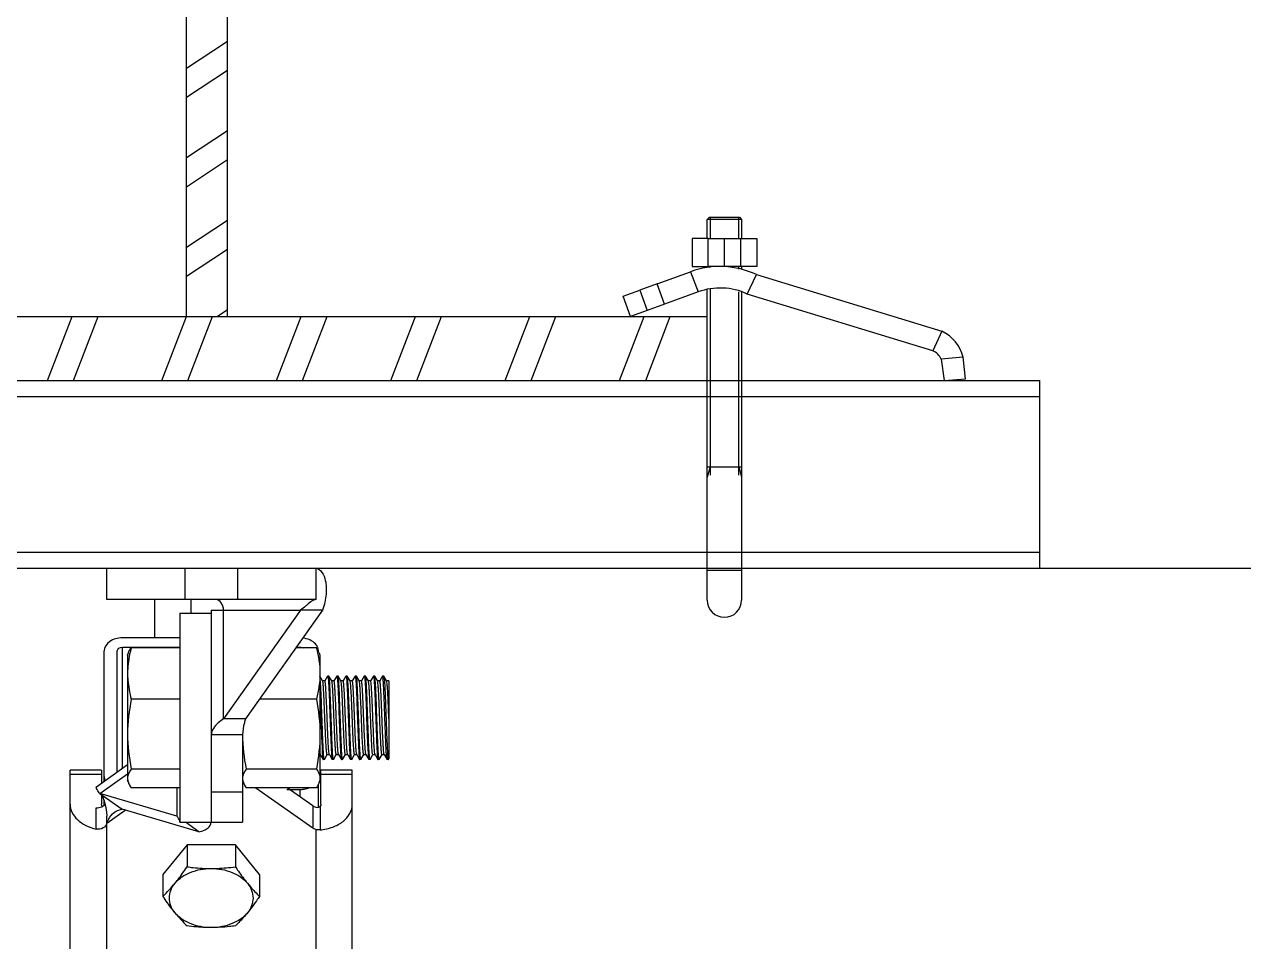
# Model space of a CAD drawing. Extents: x 1031190 to 1725648, y 733081 to 1571294.
# Drawn here: x 1158552 to 1161261, y 1215430 to 1217469 of the extents above; entities that cross this region are included whole.
import ezdxf

# ---------------------------------------------------------------- set-up
doc = ezdxf.new("R2010")
doc.units = 0
doc.header["$LTSCALE"] = 1000
doc.header["$MEASUREMENT"] = 0
doc.layers.add('bz', color=2, linetype='Continuous')
doc.layers.add('walraven', color=7, linetype='Continuous')

msp = doc.modelspace()

# ---------------------------------------------------------------- linework, layer by layer
for p, q in [((1158912, 1216819.7), (1158912, 1219275.6)), ((1159003.2, 1216819.7), (1159003.2, 1219275.6)), ((1158912, 1217371.7), (1159003.2, 1217431.9)), ((1158912, 1217307.1), (1159003.2, 1217367.3)), ((1158912, 1217172.7), (1159003.2, 1217232.9)), ((1158912, 1217108.1), (1159003.2, 1217168.3)), ((1158912, 1216973.7), (1159003.2, 1217033.8)), ((1158912, 1216909.1), (1159003.2, 1216969.2)), ((1157846.1, 1216819.7), (1160069.2, 1216819.7)), ((1158602.9, 1216677.1), (1158657.7, 1216819.7)), ((1158660.8, 1216677.1), (1158715.6, 1216819.7)), ((1158857.2, 1216677.1), (1158912, 1216819.7)), ((1158915.1, 1216677.1), (1158969.9, 1216819.7)), ((1158980.3, 1216819.7), (1159003.2, 1216834.8)), ((1159111.5, 1216677.1), (1159166.4, 1216819.7)), ((1159169.4, 1216677.1), (1159224.3, 1216819.7)), ((1159365.9, 1216677.1), (1159420.7, 1216819.7)), ((1159423.8, 1216677.1), (1159478.6, 1216819.7)), ((1159620.2, 1216677.1), (1159675, 1216819.7)), ((1159678.1, 1216677.1), (1159732.9, 1216819.7)), ((1159874.5, 1216677.1), (1159929.3, 1216819.7)), ((1159932.4, 1216677.1), (1159987.2, 1216819.7))]:
    msp.add_line(p, q)
at = {"linetype": 'Continuous'}
for p, q in [((1157125.9, 1216677.1), (1160807.8, 1216677.1)), ((1157125.9, 1216641.5), (1160807.8, 1216641.5)), ((1157125.9, 1216295.4), (1160807.8, 1216295.4)), ((1157125.9, 1216259.7), (1160807.8, 1216259.7)), ((1158734.5, 1216190), (1158734.5, 1216259.7)), ((1158734.5, 1216259.7), (1159199.1, 1216259.7)), ((1158908.7, 1216190), (1158908.7, 1216259.7)), ((1159024.9, 1216259.7), (1159024.9, 1216190)), ((1159199.1, 1216259.7), (1159199.1, 1216190)), ((1159199.1, 1216190), (1158734.5, 1216190)), ((1158840.7, 1216190), (1158840.7, 1216104.9)), ((1158921.1, 1216190), (1158921.1, 1216159.6)), ((1158897.1, 1216159.6), (1158897.1, 1215695)), ((1158897.1, 1216159.6), (1158966.8, 1216159.6)), ((1158966.8, 1216166.8), (1158966.8, 1215695)), ((1158966.8, 1216166.8), (1159165.1, 1216166.8)), ((1159165.1, 1216166.8), (1158994, 1215924.8)), ((1158994, 1215924.8), (1158994, 1216166.8)), ((1159214.4, 1216166.8), (1159043.3, 1215924.8)), ((1159214.4, 1216166.8), (1159165.1, 1216166.8)), ((1158897.1, 1216104.9), (1158769.3, 1216104.9)), ((1158769.3, 1215815), (1158769.3, 1216084.3)), ((1158769.3, 1216084.3), (1158897.1, 1216084.3)), ((1158897.1, 1216082.8), (1158788.8, 1216082.8)), ((1159200.6, 1216082.8), (1159155, 1216082.8)), ((1159156.1, 1216084.3), (1159164.3, 1216084.3)), ((1159164.3, 1216082.8), (1159164.3, 1216084.3)), ((1158728.7, 1215786.3), (1158728.7, 1216076.1)), ((1158757.7, 1215806.8), (1158757.7, 1216076.1)), ((1158780.9, 1216066.7), (1158782.8, 1216071.8)), ((1158780.9, 1216066.7), (1158780.9, 1215787.9)), ((1159206.5, 1216071.8), (1159208.4, 1216066.7)), ((1159208.4, 1216066.7), (1159208.4, 1215787.9)), ((1159214.4, 1216009.2), (1159208.4, 1216019.6)), ((1159214.5, 1216009), (1159214.4, 1216009.2)), ((1159219.4, 1216009.2), (1159214.4, 1216009.2)), ((1159214.6, 1216008.6), (1159214.5, 1216009)), ((1159225.5, 1216020.1), (1159219.3, 1216009.2)), ((1159225.5, 1216020.1), (1159225.7, 1216020.2)), ((1159228.3, 1216020.2), (1159225.7, 1216020.2)), ((1159228.5, 1216020.1), (1159228.3, 1216020.2)), ((1159234.7, 1216009.2), (1159228.5, 1216020.1)), ((1159234.8, 1216009), (1159234.7, 1216009.2)), ((1159239.7, 1216009.2), (1159234.7, 1216009.2)), ((1159245.9, 1216020.1), (1159239.6, 1216009.2)), ((1159245.9, 1216020.1), (1159246, 1216020.2)), ((1159248.6, 1216020.2), (1159246, 1216020.2)), ((1159248.8, 1216020.1), (1159248.6, 1216020.2)), ((1159255, 1216009.2), (1159248.8, 1216020.1)), ((1159255.1, 1216009), (1159255, 1216009.2)), ((1159260, 1216009.2), (1159255, 1216009.2)), ((1159266.2, 1216020.1), (1159259.9, 1216009.2)), ((1159266.2, 1216020.1), (1159266.4, 1216020.2)), ((1159268.9, 1216020.2), (1159266.4, 1216020.2)), ((1159269.1, 1216020.1), (1159268.9, 1216020.2)), ((1159275.4, 1216009.2), (1159269.1, 1216020.1)), ((1159275.5, 1216009), (1159275.4, 1216009.2)), ((1159280.3, 1216009.2), (1159275.4, 1216009.2)), ((1159275.6, 1216008.8), (1159275.5, 1216009)), ((1159286.5, 1216020.1), (1159280.3, 1216009.2)), ((1159286.5, 1216020.1), (1159286.7, 1216020.2)), ((1159289.2, 1216020.2), (1159286.7, 1216020.2)), ((1159289.4, 1216020.1), (1159289.2, 1216020.2)), ((1159295.7, 1216009.2), (1159289.4, 1216020.1)), ((1159295.8, 1216009), (1159295.7, 1216009.2)), ((1159300.7, 1216009.2), (1159295.7, 1216009.2)), ((1159306.8, 1216020.1), (1159300.6, 1216009.2)), ((1159306.8, 1216020.1), (1159307, 1216020.2)), ((1159309.6, 1216020.2), (1159307, 1216020.2)), ((1159309.8, 1216020.1), (1159309.6, 1216020.2)), ((1159316, 1216009.2), (1159309.8, 1216020.1)), ((1159316.1, 1216009), (1159316, 1216009.2)), ((1159321, 1216009.2), (1159316, 1216009.2)), ((1159327.2, 1216020.1), (1159320.9, 1216009.2)), ((1159327.2, 1216020.1), (1159327.4, 1216020.2)), ((1159329.9, 1216020.2), (1159327.4, 1216020.2)), ((1159330.1, 1216020.1), (1159329.9, 1216020.2)), ((1159336.3, 1216009.2), (1159330.1, 1216020.1)), ((1159336.5, 1216009), (1159336.3, 1216009.2)), ((1159341.3, 1216009.2), (1159336.3, 1216009.2)), ((1159347.5, 1216020.1), (1159341.2, 1216009.2)), ((1159347.7, 1216020.2), (1159347.5, 1216020.1)), ((1159350.2, 1216020.2), (1159347.7, 1216020.2)), ((1159350.2, 1216020.2), (1159350.4, 1216020.1)), ((1159356.7, 1216009.2), (1159350.4, 1216020.1)), ((1159350.4, 1216020.1), (1159350.5, 1216019.9)), ((1159356.8, 1216009), (1159356.7, 1216009.2)), ((1159361.6, 1216009.2), (1159356.7, 1216009.2)), ((1159361.7, 1216009.6), (1159361.6, 1216009.3)), ((1159361.7, 1216009.2), (1159361.6, 1216009.2)), ((1159361.7, 1216009.5), (1159361.7, 1215836.6)), ((1158897.1, 1215969), (1158788.8, 1215969)), ((1159200.6, 1215969), (1159074.5, 1215969)), ((1159043.3, 1215924.8), (1158994, 1215924.8)), ((1159036.5, 1215889.2), (1158966.8, 1215889.2)), ((1159036.5, 1215889.2), (1159036.5, 1215695)), ((1159208.4, 1215845.4), (1159209.1, 1215845.4)), ((1159209, 1215845.6), (1159209.1, 1215845.4)), ((1159209.1, 1215845.4), (1159215.4, 1215834.5)), ((1159215.4, 1215834.5), (1159215.6, 1215834.4)), ((1159218.1, 1215834.4), (1159215.6, 1215834.4)), ((1159218.3, 1215834.5), (1159218.1, 1215834.4)), ((1159218.3, 1215834.5), (1159224.5, 1215845.4)), ((1159224.4, 1215845.4), (1159229.4, 1215845.4)), ((1159229.3, 1215845.6), (1159229.2, 1215845.8)), ((1159229.3, 1215845.6), (1159229.4, 1215845.4)), ((1159229.4, 1215845.4), (1159235.7, 1215834.5)), ((1159235.7, 1215834.5), (1159235.9, 1215834.4)), ((1159238.4, 1215834.4), (1159235.9, 1215834.4)), ((1159238.6, 1215834.5), (1159238.4, 1215834.4)), ((1159238.6, 1215834.5), (1159244.8, 1215845.4)), ((1159244.8, 1215845.4), (1159249.7, 1215845.4)), ((1159249.6, 1215845.6), (1159249.7, 1215845.4)), ((1159249.7, 1215845.4), (1159256, 1215834.5)), ((1159256, 1215834.5), (1159256.2, 1215834.4)), ((1159258.7, 1215834.4), (1159256.2, 1215834.4)), ((1159258.9, 1215834.5), (1159258.7, 1215834.4)), ((1159258.9, 1215834.5), (1159265.2, 1215845.4)), ((1159265.1, 1215845.4), (1159270.1, 1215845.4)), ((1159269.9, 1215845.6), (1159270.1, 1215845.4)), ((1159270.1, 1215845.4), (1159276.3, 1215834.5)), ((1159276.3, 1215834.5), (1159276.5, 1215834.4)), ((1159279.1, 1215834.4), (1159276.5, 1215834.4)), ((1159279.3, 1215834.5), (1159279.1, 1215834.4)), ((1159279.3, 1215834.5), (1159285.5, 1215845.4)), ((1159285.4, 1215845.4), (1159290.4, 1215845.4)), ((1159290.3, 1215845.6), (1159290.4, 1215845.4)), ((1159290.4, 1215845.4), (1159296.7, 1215834.5)), ((1159296.7, 1215834.5), (1159296.9, 1215834.4)), ((1159299.4, 1215834.4), (1159296.9, 1215834.4)), ((1159299.6, 1215834.5), (1159299.4, 1215834.4)), ((1159299.6, 1215834.5), (1159305.8, 1215845.4)), ((1159305.7, 1215845.4), (1159310.7, 1215845.4)), ((1159310.6, 1215845.6), (1159310.7, 1215845.4)), ((1159310.7, 1215845.4), (1159317, 1215834.5)), ((1159317, 1215834.5), (1159317.2, 1215834.4)), ((1159319.7, 1215834.4), (1159317.2, 1215834.4)), ((1159319.9, 1215834.5), (1159319.7, 1215834.4)), ((1159319.9, 1215834.5), (1159326.2, 1215845.4)), ((1159326.1, 1215845.4), (1159331, 1215845.4)), ((1159330.9, 1215845.6), (1159330.3, 1215848.1)), ((1159330.9, 1215845.6), (1159331, 1215845.4)), ((1159331, 1215845.4), (1159337.3, 1215834.5)), ((1159337.3, 1215834.5), (1159337.5, 1215834.4)), ((1159340.1, 1215834.4), (1159337.5, 1215834.4)), ((1159340.3, 1215834.5), (1159340.1, 1215834.4)), ((1159340.3, 1215834.5), (1159346.5, 1215845.4)), ((1159346.4, 1215845.4), (1159351.4, 1215845.4)), ((1159351.3, 1215845.6), (1159351.4, 1215845.4)), ((1159351.4, 1215845.4), (1159357.7, 1215834.5)), ((1159360.4, 1215834.4), (1159357.9, 1215834.4)), ((1159360.4, 1215834.4), (1159360.6, 1215834.5)), ((1159360.6, 1215834.5), (1159361.7, 1215836.6)), ((1158653.1, 1215242.4), (1158653.1, 1215811.2)), ((1158722.8, 1215811.2), (1158653.1, 1215811.2)), ((1158711.5, 1215774.1), (1158780.9, 1215823.3)), ((1158722.8, 1215811.2), (1158722.8, 1215782.2)), ((1158897.1, 1215813.5), (1158788.8, 1215813.5)), ((1159200.6, 1215813.5), (1159044.3, 1215813.5)), ((1159210.7, 1215735.3), (1159210.7, 1215811.2)), ((1159280.4, 1215811.2), (1159210.7, 1215811.2)), ((1159280.4, 1215242.4), (1159280.4, 1215811.2)), ((1158722.8, 1215801), (1158653.1, 1215801)), ((1158719.2, 1215758.7), (1158780.9, 1215802.4)), ((1158780.9, 1215787.9), (1158782.8, 1215782.8)), ((1159036.5, 1215787.9), (1159038.4, 1215782.8)), ((1159206.5, 1215782.8), (1159208.4, 1215787.9)), ((1159280.4, 1215801), (1159210.7, 1215801)), ((1158719.2, 1215758.7), (1158768.5, 1215723.9)), ((1158890.3, 1215708.6), (1158719.2, 1215758.7)), ((1158722.8, 1215756.1), (1158722.8, 1215735.3)), ((1158897.1, 1215771.8), (1158788.8, 1215771.8)), ((1158890.3, 1215771.8), (1158890.3, 1215708.6)), ((1158966.8, 1215763), (1159036.5, 1215763)), ((1159200.6, 1215771.8), (1159044.3, 1215771.8)), ((1159066.1, 1215771.8), (1159192.3, 1215682.6)), ((1159135.2, 1215768.1), (1159164.3, 1215768.1)), ((1159192.3, 1215731.9), (1159135.8, 1215771.8)), ((1159164.3, 1215751.7), (1159164.3, 1215768.1)), ((1159204.9, 1215728.5), (1159204.9, 1215779.1)), ((1158711.3, 1215680.1), (1158711.3, 1215727)), ((1158728.7, 1215732.7), (1158728.7, 1215742.9)), ((1158728.7, 1215742.8), (1158731.9, 1215731.2)), ((1159192.3, 1215731.9), (1159192.3, 1215682.6)), ((1159208.7, 1215730.7), (1159208.7, 1215678.2)), ((1158734.5, 1215693), (1158775.3, 1215721.9)), ((1158734.5, 1215184.9), (1158734.5, 1215708.7)), ((1158939.6, 1215673.7), (1158768.5, 1215723.9)), ((1158897.1, 1215695), (1159036.5, 1215695)), ((1158939.6, 1215673.7), (1158909.5, 1215695)), ((1159199.1, 1215679.2), (1159199.1, 1215184.9)), ((1158913.1, 1215644.9), (1158859.5, 1215579.2)), ((1158913.1, 1215644.9), (1158913.1, 1215596)), ((1159020.4, 1215644.9), (1158913.1, 1215644.9)), ((1159020.4, 1215644.9), (1159020.4, 1215596)), ((1159074.1, 1215579.2), (1159020.4, 1215644.9)), ((1158859.5, 1215579.2), (1158859.5, 1215530.3)), ((1159074.1, 1215579.2), (1159074.1, 1215530.3))]:
    msp.add_line(p, q, dxfattribs=at)
at = {"color": 7}
for p, q in [((1157846.1, 1216677.1), (1160069.2, 1216677.1)), ((1160807.8, 1216677.1), (1160807.8, 1216259.7))]:
    msp.add_line(p, q, dxfattribs=at)
at = {"linetype": 'Continuous'}
for points in [[(1158723.4, 1215755.7), (1158725.2, 1215752), (1158728.7, 1215742.8)], [(1158731.9, 1215731.2), (1158734, 1215718.2), (1158734.5, 1215708.7)]]:
    msp.add_lwpolyline(points, dxfattribs=at)
for centre, radius, start, end in [((1159182.8, 1216075.7), 22.2, 17.8947, 22.1691), ((1158806, 1215823.6), 108.4, 215.5714, 216.7651), ((1158713.3, 1215752.9), 25.6, 292.244, 297.8329), ((1158714, 1215751.6), 24, 297.8753, 299.7704), ((1158626.9, 1215771.3), 334.9, 313.9914, 320.7735), ((1159145.7, 1215705.6), 334.9, 219.2265, 226.0086)]:
    msp.add_arc(centre, radius, start, end, dxfattribs=at)
for points, knots in [([(1159199.1, 1216259.7), (1159210.6, 1216259.7), (1159220.4, 1216238.4), (1159222.6, 1216218), (1159222.3, 1216195.4), (1159218.4, 1216178.3), (1159214.4, 1216166.8)], [0, 0, 0, 0, 0.34128, 0.481725, 0.640517, 1, 1, 1, 1]), ([(1158994, 1216166.8), (1158994, 1216172.5), (1158991.8, 1216183.1), (1158982.1, 1216190), (1158977.6, 1216190)], [0, 0, 0, 0, 0.55976, 1, 1, 1, 1]), ([(1159199.1, 1216190), (1159196.1, 1216190), (1159189, 1216186.5), (1159183.5, 1216181.6), (1159180, 1216178.7)], [0, 0, 0, 0, 0.400704, 1, 1, 1, 1]), ([(1159180, 1216178.7), (1159178.9, 1216177.8), (1159174.1, 1216173.7), (1159169.1, 1216169.7), (1159165.1, 1216166.8)], [0, 0, 0, 0, 0.226541, 1, 1, 1, 1]), ([(1158769.3, 1216104.9), (1158759.3, 1216104.9), (1158740.8, 1216101.1), (1158728.7, 1216084), (1158728.7, 1216076.1)], [0, 0, 0, 0, 0.559767, 1, 1, 1, 1]), ([(1158788.8, 1216082.8), (1158787.6, 1216078.1), (1158783.2, 1216059.4), (1158780.9, 1216040.2), (1158780.9, 1216025.9)], [0, 0, 0, 0, 0.252048, 1, 1, 1, 1]), ([(1158782.7, 1216071.6), (1158783.1, 1216072.6), (1158784.7, 1216076.5), (1158786.9, 1216080.1), (1158788.8, 1216082.8)], [0, 0, 0, 0, 0.238306, 1, 1, 1, 1]), ([(1159203.3, 1216084.1), (1159202.2, 1216086.8), (1159194.7, 1216098.2), (1159180.6, 1216103.5), (1159170.3, 1216104.6)], [0, 0, 0, 0, 0.221061, 1, 1, 1, 1]), ([(1159206.6, 1216071.6), (1159206.3, 1216072.6), (1159204.6, 1216076.5), (1159202.4, 1216080.1), (1159200.6, 1216082.8)], [0, 0, 0, 0, 0.238306, 1, 1, 1, 1]), ([(1159200.6, 1216082.8), (1159203, 1216073.4), (1159206.9, 1216054.6), (1159208.4, 1216035.4), (1159208.4, 1216025.9)], [0, 0, 0, 0, 0.502209, 1, 1, 1, 1]), ([(1159204.9, 1216076.1), (1159204.9, 1216077.2), (1159204.7, 1216079.4), (1159204.2, 1216081.5), (1159203.9, 1216082.5)], [0, 0, 0, 0, 0.496614, 1, 1, 1, 1]), ([(1158780.9, 1216025.9), (1158780.9, 1216021.1), (1158781.7, 1216001.9), (1158785.2, 1215982.9), (1158788.8, 1215969)], [0, 0, 0, 0, 0.248826, 1, 1, 1, 1]), ([(1159208.4, 1216025.9), (1159208.4, 1216016.3), (1159206.9, 1215997.1), (1159203, 1215978.3), (1159200.6, 1215969)], [0, 0, 0, 0, 0.497791, 1, 1, 1, 1]), ([(1159215.6, 1215861.6), (1159214.8, 1215876.3), (1159214, 1215899.5), (1159212.9, 1215931.1), (1159212, 1215955.6), (1159211.2, 1215978), (1159210.3, 1215996.5), (1159209.6, 1216008.9), (1159208.9, 1216015.9), (1159208.6, 1216018.3), (1159208.4, 1216019.2)], [0, 0, 0, 0, 0.280313, 0.441626, 0.601058, 0.746568, 0.867171, 0.953784, 0.982215, 1, 1, 1, 1]), ([(1159224.4, 1215845.4), (1159224.3, 1215845.4), (1159224, 1215846.1), (1159223.8, 1215847), (1159223.5, 1215848.9), (1159223.2, 1215851.4), (1159222.9, 1215854.6), (1159222.4, 1215860.1), (1159221.9, 1215868.4), (1159221.3, 1215879.9), (1159220.7, 1215893.1), (1159220.1, 1215907.5), (1159219.5, 1215922.6), (1159218.9, 1215937.9), (1159218.3, 1215952.8), (1159217.7, 1215966.8), (1159217.1, 1215979.3), (1159216.5, 1215990.1), (1159216, 1215998.6), (1159215.4, 1216004.5), (1159215, 1216007.6), (1159214.6, 1216008.6)], [0, 0, 0, 0, 0.002911, 0.009851, 0.021077, 0.036552, 0.056152, 0.079719, 0.137881, 0.208992, 0.29053, 0.379595, 0.473019, 0.567477, 0.659607, 0.74613, 0.82397, 0.89036, 0.94295, 0.979899, 1, 1, 1, 1]), ([(1159229.2, 1215845.8), (1159228.8, 1215846.8), (1159228.5, 1215849.8), (1159227.8, 1215855.5), (1159227.3, 1215863.9), (1159226.7, 1215874.6), (1159226.1, 1215887.1), (1159225.5, 1215901.1), (1159224.9, 1215916), (1159224.3, 1215931.4), (1159223.7, 1215946.6), (1159223.1, 1215961.1), (1159222.5, 1215974.3), (1159221.9, 1215985.9), (1159221.3, 1215994.3), (1159220.9, 1215999.9), (1159220.6, 1216003.1), (1159220.3, 1216005.6), (1159220, 1216007.5), (1159219.8, 1216008.5), (1159219.5, 1216009.2), (1159219.4, 1216009.2)], [0, 0, 0, 0, 0.018814, 0.054691, 0.106467, 0.172314, 0.249877, 0.336373, 0.428694, 0.52352, 0.617441, 0.707082, 0.789219, 0.860904, 0.919566, 0.943342, 0.96312, 0.978736, 0.990065, 0.997067, 1, 1, 1, 1]), ([(1159225.7, 1216020.2), (1159225.8, 1216020.2), (1159226.1, 1216019.8), (1159226.2, 1216019.1), (1159226.5, 1216017.8), (1159226.8, 1216015.2), (1159227.2, 1216010.7), (1159227.7, 1216004), (1159228.1, 1215995.7), (1159228.6, 1215985.8), (1159229.1, 1215974.7), (1159229.7, 1215958.1), (1159230.5, 1215936.2), (1159231.4, 1215909.7), (1159232.3, 1215884.8), (1159233, 1215868.9), (1159233.3, 1215861.6)], [0, 0, 0, 0, 0.00218, 0.007156, 0.015174, 0.026244, 0.057342, 0.099842, 0.152844, 0.215209, 0.285592, 0.362474, 0.528996, 0.700446, 0.862075, 1, 1, 1, 1]), ([(1159235.9, 1215861.6), (1159235.5, 1215868.7), (1159234.9, 1215884.1), (1159234, 1215908.3), (1159233.1, 1215934.1), (1159232.2, 1215959.4), (1159231.4, 1215979.1), (1159230.8, 1215993), (1159230.4, 1216001.6), (1159229.9, 1216008.7), (1159229.5, 1216014.1), (1159229, 1216017.7), (1159228.8, 1216019.5), (1159228.5, 1216020.1)], [0, 0, 0, 0, 0.134252, 0.291372, 0.458537, 0.622096, 0.768683, 0.831794, 0.886343, 0.931217, 0.965509, 0.98855, 1, 1, 1, 1]), ([(1159244.8, 1215845.4), (1159244.6, 1215845.4), (1159244.3, 1215846.1), (1159244.1, 1215847.1), (1159243.8, 1215849), (1159243.5, 1215851.6), (1159243.2, 1215854.9), (1159242.7, 1215860.6), (1159242.2, 1215869.1), (1159241.6, 1215880.9), (1159241, 1215894.4), (1159240.4, 1215909.1), (1159239.8, 1215924.5), (1159239.2, 1215940), (1159238.6, 1215955), (1159238, 1215969), (1159237.4, 1215981.5), (1159236.8, 1215992), (1159236.2, 1216000), (1159235.7, 1216005.2), (1159235.2, 1216007.8), (1159235, 1216008.7), (1159234.8, 1216009)], [0, 0, 0, 0, 0.002979, 0.01011, 0.021658, 0.037569, 0.057721, 0.081935, 0.141647, 0.214533, 0.297928, 0.388772, 0.483731, 0.57932, 0.672029, 0.758454, 0.835426, 0.900125, 0.95019, 0.983823, 0.99411, 1, 1, 1, 1]), ([(1159249.6, 1215845.6), (1159249.5, 1215845.9), (1159249.2, 1215846.8), (1159248.8, 1215849.4), (1159248.3, 1215854.6), (1159247.7, 1215862.6), (1159247.1, 1215873.1), (1159246.5, 1215885.6), (1159245.9, 1215899.6), (1159245.3, 1215914.6), (1159244.7, 1215930.1), (1159244, 1215945.4), (1159243.4, 1215960.2), (1159242.8, 1215973.7), (1159242.2, 1215985.5), (1159241.7, 1215994), (1159241.3, 1215999.7), (1159241, 1216003), (1159240.7, 1216005.6), (1159240.4, 1216007.5), (1159240.1, 1216008.5), (1159239.8, 1216009.2), (1159239.7, 1216009.2)], [0, 0, 0, 0, 0.005873, 0.016149, 0.049758, 0.099805, 0.164491, 0.241456, 0.327881, 0.420594, 0.516191, 0.611162, 0.702019, 0.785427, 0.858327, 0.918049, 0.942268, 0.962424, 0.978339, 0.989888, 0.997021, 1, 1, 1, 1]), ([(1159246, 1216020.2), (1159246.2, 1216020.2), (1159246.4, 1216019.8), (1159246.6, 1216019.1), (1159246.8, 1216017.8), (1159247.1, 1216015.2), (1159247.5, 1216010.7), (1159248, 1216004), (1159248.5, 1215995.7), (1159248.9, 1215985.8), (1159249.4, 1215974.7), (1159250, 1215958.1), (1159250.8, 1215936.2), (1159251.7, 1215909.7), (1159252.6, 1215884.8), (1159253.3, 1215868.9), (1159253.7, 1215861.6)], [0, 0, 0, 0, 0.002174, 0.007143, 0.015154, 0.026218, 0.057307, 0.099799, 0.152794, 0.215155, 0.285537, 0.362422, 0.52895, 0.70041, 0.86206, 1, 1, 1, 1]), ([(1159256.2, 1215861.6), (1159255.9, 1215868.7), (1159255.2, 1215884.1), (1159254.3, 1215908.3), (1159253.4, 1215934.1), (1159252.5, 1215959.4), (1159251.8, 1215979.1), (1159251.1, 1215993), (1159250.7, 1216001.6), (1159250.2, 1216008.7), (1159249.8, 1216014.1), (1159249.3, 1216017.7), (1159249.1, 1216019.5), (1159248.8, 1216020.1)], [0, 0, 0, 0, 0.134248, 0.291362, 0.458527, 0.622086, 0.768676, 0.831791, 0.886342, 0.931217, 0.965509, 0.988549, 1, 1, 1, 1]), ([(1159265.1, 1215845.4), (1159264.9, 1215845.4), (1159264.7, 1215846.1), (1159264.4, 1215847.1), (1159264.1, 1215849), (1159263.8, 1215851.6), (1159263.5, 1215854.9), (1159263.1, 1215860.6), (1159262.5, 1215869.1), (1159261.9, 1215880.9), (1159261.3, 1215894.4), (1159260.7, 1215909.1), (1159260.1, 1215924.5), (1159259.5, 1215940), (1159258.9, 1215955), (1159258.3, 1215969), (1159257.7, 1215981.5), (1159257.1, 1215992), (1159256.5, 1216000), (1159256, 1216005.2), (1159255.5, 1216007.8), (1159255.3, 1216008.7), (1159255.1, 1216009)], [0, 0, 0, 0, 0.002978, 0.01011, 0.021657, 0.037569, 0.057721, 0.081935, 0.141646, 0.214533, 0.297927, 0.388772, 0.483732, 0.579321, 0.67203, 0.758455, 0.835427, 0.900125, 0.95019, 0.983823, 0.994113, 1, 1, 1, 1]), ([(1159269.9, 1215845.6), (1159269.8, 1215845.9), (1159269.6, 1215846.8), (1159269.1, 1215849.4), (1159268.6, 1215854.6), (1159268, 1215862.6), (1159267.4, 1215873.1), (1159266.8, 1215885.6), (1159266.2, 1215899.6), (1159265.6, 1215914.6), (1159265, 1215930.1), (1159264.4, 1215945.4), (1159263.8, 1215960.2), (1159263.2, 1215973.7), (1159262.6, 1215985.5), (1159262, 1215994), (1159261.6, 1215999.7), (1159261.3, 1216003), (1159261, 1216005.6), (1159260.7, 1216007.5), (1159260.4, 1216008.5), (1159260.2, 1216009.2), (1159260, 1216009.2)], [0, 0, 0, 0, 0.005876, 0.016149, 0.049759, 0.099805, 0.164492, 0.241457, 0.327882, 0.420595, 0.516191, 0.611162, 0.702019, 0.785427, 0.858326, 0.918049, 0.942268, 0.962424, 0.978338, 0.989888, 0.99702, 1, 1, 1, 1]), ([(1159266.4, 1216020.2), (1159266.5, 1216020.2), (1159266.7, 1216019.8), (1159266.9, 1216019.1), (1159267.1, 1216017.8), (1159267.5, 1216015.2), (1159267.9, 1216010.7), (1159268.3, 1216004), (1159268.8, 1215995.7), (1159269.3, 1215985.8), (1159269.7, 1215974.7), (1159270.4, 1215958.1), (1159271.2, 1215936.2), (1159272.1, 1215909.7), (1159273, 1215884.8), (1159273.6, 1215868.9), (1159274, 1215861.6)], [0, 0, 0, 0, 0.002175, 0.007145, 0.015158, 0.026223, 0.057313, 0.099807, 0.152805, 0.215171, 0.285555, 0.36244, 0.528965, 0.700426, 0.862068, 1, 1, 1, 1]), ([(1159276.5, 1215861.6), (1159276.2, 1215868.7), (1159275.5, 1215884.1), (1159274.7, 1215908.3), (1159273.8, 1215934.1), (1159272.9, 1215959.4), (1159272.1, 1215979.1), (1159271.5, 1215993), (1159271, 1216001.6), (1159270.5, 1216008.7), (1159270.1, 1216014.1), (1159269.7, 1216017.7), (1159269.4, 1216019.5), (1159269.1, 1216020.1)], [0, 0, 0, 0, 0.134249, 0.291369, 0.458531, 0.622086, 0.768675, 0.831789, 0.886339, 0.931214, 0.965507, 0.988549, 1, 1, 1, 1]), ([(1159285.4, 1215845.4), (1159285.3, 1215845.4), (1159285, 1215846.1), (1159284.7, 1215847.1), (1159284.4, 1215849), (1159284.2, 1215851.5), (1159283.8, 1215854.7), (1159283.4, 1215860.3), (1159282.9, 1215868.7), (1159282.3, 1215880.4), (1159281.7, 1215893.7), (1159281.1, 1215908.2), (1159280.5, 1215923.4), (1159279.9, 1215938.8), (1159279.3, 1215953.8), (1159278.7, 1215967.7), (1159278.1, 1215980.3), (1159277.5, 1215990.9), (1159276.9, 1215999.2), (1159276.3, 1216004.9), (1159275.9, 1216007.9), (1159275.6, 1216008.8)], [0, 0, 0, 0, 0.00294, 0.009963, 0.021326, 0.036989, 0.056826, 0.080671, 0.139499, 0.211374, 0.29371, 0.383542, 0.477628, 0.572576, 0.664959, 0.751445, 0.828916, 0.894583, 0.946089, 0.981611, 1, 1, 1, 1]), ([(1159290.1, 1215846), (1159289.8, 1215847.1), (1159289.4, 1215850.2), (1159288.8, 1215856.2), (1159288.2, 1215864.8), (1159287.6, 1215875.5), (1159287, 1215888.1), (1159286.4, 1215902.1), (1159285.8, 1215917), (1159285.2, 1215932.2), (1159284.6, 1215947.3), (1159284, 1215961.6), (1159283.4, 1215974.8), (1159282.8, 1215986.2), (1159282.3, 1215994.5), (1159281.9, 1216000), (1159281.6, 1216003.2), (1159281.3, 1216005.7), (1159281, 1216007.6), (1159280.8, 1216008.6), (1159280.5, 1216009.2), (1159280.3, 1216009.2)], [0, 0, 0, 0, 0.020522, 0.05782, 0.110674, 0.177241, 0.25517, 0.341702, 0.433769, 0.528107, 0.621369, 0.710247, 0.791589, 0.862513, 0.920514, 0.944012, 0.963555, 0.978984, 0.990176, 0.997096, 1, 1, 1, 1]), ([(1159286.7, 1216020.2), (1159286.8, 1216020.2), (1159287, 1216019.8), (1159287.2, 1216019.1), (1159287.5, 1216017.8), (1159287.8, 1216015.2), (1159288.2, 1216010.7), (1159288.7, 1216004), (1159289.1, 1215995.7), (1159289.6, 1215985.8), (1159290.1, 1215974.7), (1159290.7, 1215958.1), (1159291.5, 1215936.2), (1159292.4, 1215909.7), (1159293.3, 1215884.8), (1159294, 1215868.9), (1159294.3, 1215861.6)], [0, 0, 0, 0, 0.002179, 0.007154, 0.015171, 0.02624, 0.057337, 0.099835, 0.152836, 0.215199, 0.285581, 0.362463, 0.528986, 0.700438, 0.862072, 1, 1, 1, 1]), ([(1159296.9, 1215861.6), (1159296.5, 1215868.7), (1159295.9, 1215884.1), (1159295, 1215908.3), (1159294.1, 1215934.1), (1159293.2, 1215959.4), (1159292.4, 1215979.1), (1159291.8, 1215993), (1159291.3, 1216001.6), (1159290.9, 1216008.7), (1159290.5, 1216014.1), (1159290, 1216017.7), (1159289.7, 1216019.5), (1159289.4, 1216020.1)], [0, 0, 0, 0, 0.134251, 0.29137, 0.458536, 0.622096, 0.768683, 0.831794, 0.886344, 0.931218, 0.96551, 0.98855, 1, 1, 1, 1]), ([(1159305.7, 1215845.4), (1159305.6, 1215845.4), (1159305.3, 1215846.1), (1159305.1, 1215847.1), (1159304.8, 1215849), (1159304.5, 1215851.6), (1159304.2, 1215854.9), (1159303.7, 1215860.6), (1159303.2, 1215869.1), (1159302.6, 1215880.9), (1159302, 1215894.4), (1159301.4, 1215909.1), (1159300.8, 1215924.5), (1159300.2, 1215940), (1159299.6, 1215955), (1159298.9, 1215969), (1159298.3, 1215981.5), (1159297.7, 1215992), (1159297.1, 1216000), (1159296.7, 1216005.2), (1159296.2, 1216007.8), (1159296, 1216008.7), (1159295.8, 1216009)], [0, 0, 0, 0, 0.002979, 0.01011, 0.021658, 0.037569, 0.057721, 0.081935, 0.141647, 0.214533, 0.297928, 0.388772, 0.483732, 0.57932, 0.672029, 0.758455, 0.835426, 0.900125, 0.95019, 0.983823, 0.994111, 1, 1, 1, 1]), ([(1159310.6, 1215845.6), (1159310.4, 1215845.9), (1159310.2, 1215846.8), (1159309.7, 1215849.4), (1159309.3, 1215854.6), (1159308.7, 1215862.6), (1159308.1, 1215873.1), (1159307.5, 1215885.6), (1159306.9, 1215899.6), (1159306.2, 1215914.6), (1159305.6, 1215930.1), (1159305, 1215945.4), (1159304.4, 1215960.2), (1159303.8, 1215973.7), (1159303.2, 1215985.5), (1159302.7, 1215994), (1159302.2, 1215999.7), (1159301.9, 1216003), (1159301.6, 1216005.6), (1159301.3, 1216007.5), (1159301.1, 1216008.5), (1159300.8, 1216009.2), (1159300.7, 1216009.2)], [0, 0, 0, 0, 0.005874, 0.016149, 0.049759, 0.099805, 0.164491, 0.241457, 0.327881, 0.420594, 0.516191, 0.611162, 0.702019, 0.785427, 0.858327, 0.918049, 0.942268, 0.962424, 0.978338, 0.989888, 0.997021, 1, 1, 1, 1]), ([(1159307, 1216020.2), (1159307.1, 1216020.2), (1159307.4, 1216019.8), (1159307.5, 1216019.1), (1159307.8, 1216017.8), (1159308.1, 1216015.2), (1159308.5, 1216010.7), (1159309, 1216004), (1159309.5, 1215995.7), (1159309.9, 1215985.8), (1159310.4, 1215974.7), (1159311, 1215958.1), (1159311.8, 1215936.2), (1159312.7, 1215909.7), (1159313.6, 1215884.8), (1159314.3, 1215868.9), (1159314.7, 1215861.6)], [0, 0, 0, 0, 0.002173, 0.00714, 0.01515, 0.026213, 0.0573, 0.09979, 0.152784, 0.215145, 0.285528, 0.362414, 0.528942, 0.700406, 0.862059, 1, 1, 1, 1]), ([(1159317.2, 1215861.6), (1159316.8, 1215868.7), (1159316.2, 1215884.1), (1159315.3, 1215908.3), (1159314.4, 1215934.1), (1159313.5, 1215959.4), (1159312.8, 1215979.1), (1159312.1, 1215993), (1159311.7, 1216001.6), (1159311.2, 1216008.7), (1159310.8, 1216014.1), (1159310.3, 1216017.7), (1159310.1, 1216019.5), (1159309.8, 1216020.1)], [0, 0, 0, 0, 0.134247, 0.291362, 0.458526, 0.622082, 0.768672, 0.831787, 0.88634, 0.931215, 0.965508, 0.988549, 1, 1, 1, 1]), ([(1159325.2, 1215848.1), (1159324.6, 1215852.1), (1159323.9, 1215862.9), (1159322.8, 1215882.3), (1159321.8, 1215907.3), (1159320.7, 1215934.7), (1159319.8, 1215957.6), (1159319, 1215974.5), (1159318.5, 1215985.3), (1159317.9, 1215994.4), (1159317.4, 1216001.3), (1159316.9, 1216005.7), (1159316.5, 1216008), (1159316.3, 1216008.8), (1159316.1, 1216009)], [0, 0, 0, 0, 0.074943, 0.200842, 0.362373, 0.539776, 0.711331, 0.788253, 0.85604, 0.912609, 0.95623, 0.985597, 0.994677, 1, 1, 1, 1]), ([(1159330.3, 1215848.1), (1159329.7, 1215852.2), (1159329, 1215863.4), (1159327.8, 1215883.5), (1159326.8, 1215909.3), (1159325.9, 1215932.8), (1159325.1, 1215951.9), (1159324.5, 1215965.4), (1159323.9, 1215977.6), (1159323.4, 1215988.1), (1159322.8, 1215996.7), (1159322.3, 1216002.6), (1159321.9, 1216006), (1159321.6, 1216007.7), (1159321.4, 1216008.6), (1159321.1, 1216009.2), (1159321, 1216009.2)], [0, 0, 0, 0, 0.077318, 0.207666, 0.3744, 0.556123, 0.645307, 0.729501, 0.805982, 0.872279, 0.926255, 0.966184, 0.980475, 0.990844, 0.997262, 1, 1, 1, 1]), ([(1159327.4, 1216020.2), (1159327.5, 1216020.2), (1159327.7, 1216019.8), (1159327.9, 1216019.1), (1159328.1, 1216017.8), (1159328.5, 1216015.2), (1159328.9, 1216010.7), (1159329.3, 1216004), (1159329.8, 1215995.7), (1159330.2, 1215985.8), (1159330.7, 1215974.7), (1159331.4, 1215958.1), (1159332.1, 1215936.2), (1159333.1, 1215909.7), (1159334, 1215884.8), (1159334.6, 1215868.9), (1159335, 1215861.6)], [0, 0, 0, 0, 0.002177, 0.007149, 0.015163, 0.02623, 0.057323, 0.099818, 0.152818, 0.215183, 0.285568, 0.362452, 0.528976, 0.700434, 0.862071, 1, 1, 1, 1]), ([(1159337.5, 1215861.6), (1159337.2, 1215868.7), (1159336.5, 1215884.1), (1159335.6, 1215908.3), (1159334.7, 1215934.1), (1159333.9, 1215959.4), (1159333.1, 1215979.1), (1159332.4, 1215993), (1159332, 1216001.6), (1159331.5, 1216008.7), (1159331.1, 1216014.1), (1159330.6, 1216017.7), (1159330.4, 1216019.5), (1159330.1, 1216020.1)], [0, 0, 0, 0, 0.134252, 0.291372, 0.458534, 0.62209, 0.768678, 0.831791, 0.88634, 0.931215, 0.965508, 0.988549, 1, 1, 1, 1]), ([(1159346.4, 1215845.4), (1159346.2, 1215845.4), (1159346, 1215846.1), (1159345.7, 1215847.1), (1159345.4, 1215849), (1159345.1, 1215851.6), (1159344.8, 1215854.9), (1159344.4, 1215860.6), (1159343.9, 1215869.1), (1159343.3, 1215880.9), (1159342.6, 1215894.4), (1159342, 1215909.1), (1159341.4, 1215924.5), (1159340.8, 1215940), (1159340.2, 1215955), (1159339.6, 1215969), (1159339, 1215981.5), (1159338.4, 1215992), (1159337.8, 1216000), (1159337.3, 1216005.2), (1159336.8, 1216007.8), (1159336.6, 1216008.7), (1159336.5, 1216009)], [0, 0, 0, 0, 0.002979, 0.01011, 0.021658, 0.037569, 0.057721, 0.081935, 0.141647, 0.214533, 0.297928, 0.388772, 0.483731, 0.57932, 0.672029, 0.758454, 0.835426, 0.900125, 0.95019, 0.983823, 0.99411, 1, 1, 1, 1]), ([(1159351.3, 1215845.6), (1159351.1, 1215845.9), (1159350.9, 1215846.8), (1159350.4, 1215849.4), (1159349.9, 1215854.6), (1159349.3, 1215862.6), (1159348.7, 1215873.1), (1159348.1, 1215885.6), (1159347.5, 1215899.6), (1159346.9, 1215914.6), (1159346.3, 1215930.1), (1159345.7, 1215945.4), (1159345.1, 1215960.2), (1159344.5, 1215973.7), (1159343.9, 1215985.5), (1159343.3, 1215994), (1159342.9, 1215999.7), (1159342.6, 1216003), (1159342.3, 1216005.6), (1159342, 1216007.5), (1159341.8, 1216008.5), (1159341.5, 1216009.2), (1159341.3, 1216009.2)], [0, 0, 0, 0, 0.005876, 0.016149, 0.049759, 0.099805, 0.164492, 0.241457, 0.327882, 0.420595, 0.516192, 0.611162, 0.702019, 0.785427, 0.858326, 0.918049, 0.942268, 0.962424, 0.978338, 0.989888, 0.99702, 1, 1, 1, 1]), ([(1159357.7, 1215834.5), (1159357.5, 1215834.8), (1159357.3, 1215835.8), (1159357, 1215837.6), (1159356.7, 1215840.2), (1159356.2, 1215845.4), (1159355.7, 1215853.6), (1159355.1, 1215865.4), (1159354.5, 1215879.5), (1159353.9, 1215895.4), (1159353.3, 1215912.5), (1159352.7, 1215930.1), (1159352.1, 1215947.6), (1159351.5, 1215964.3), (1159350.8, 1215979.7), (1159350.2, 1215993.2), (1159349.7, 1216002.9), (1159349.3, 1216009.4), (1159349, 1216013.2), (1159348.7, 1216016.1), (1159348.4, 1216018.3), (1159348.1, 1216019.4), (1159347.9, 1216020.2), (1159347.7, 1216020.2)], [0, 0, 0, 0, 0.005461, 0.015369, 0.029712, 0.048378, 0.097984, 0.162392, 0.239234, 0.32568, 0.418537, 0.514379, 0.609666, 0.700878, 0.784648, 0.857887, 0.917894, 0.942228, 0.962473, 0.978452, 0.990029, 0.997146, 1, 1, 1, 1]), ([(1159350.5, 1216019.9), (1159350.6, 1216019.5), (1159350.9, 1216018.5), (1159351.3, 1216015.3), (1159351.8, 1216009.3), (1159352.4, 1216000), (1159353, 1215988), (1159353.6, 1215973.8), (1159354.2, 1215958), (1159354.8, 1215941), (1159355.4, 1215923.5), (1159356, 1215906.1), (1159356.7, 1215889.5), (1159357.3, 1215874.3), (1159357.9, 1215861), (1159358.4, 1215851.4), (1159358.8, 1215845), (1159359.1, 1215841.3), (1159359.4, 1215838.5), (1159359.7, 1215836.3), (1159360, 1215835.2), (1159360.2, 1215834.4), (1159360.4, 1215834.4)], [0, 0, 0, 0, 0.006475, 0.017345, 0.052019, 0.102898, 0.168161, 0.245445, 0.331943, 0.424513, 0.519786, 0.6143, 0.704615, 0.787448, 0.85979, 0.919015, 0.943021, 0.962988, 0.978745, 0.990161, 0.99718, 1, 1, 1, 1]), ([(1159361.7, 1215924.9), (1159361.3, 1215935.1), (1159360.8, 1215950.1), (1159359.9, 1215969.2), (1159359.3, 1215981.6), (1159358.7, 1215992), (1159358.1, 1216000.1), (1159357.6, 1216005.2), (1159357.2, 1216007.9), (1159356.9, 1216008.7), (1159356.8, 1216009)], [0, 0, 0, 0, 0.365048, 0.532447, 0.681469, 0.806694, 0.90358, 0.968671, 0.988591, 1, 1, 1, 1]), ([(1159208.4, 1215982.7), (1159208.8, 1215972.8), (1159210.4, 1215932.5), (1159211.5, 1215892.1), (1159213, 1215861.6)], [0, 0, 0, 0, 0.243471, 1, 1, 1, 1]), ([(1158994, 1215924.8), (1158990, 1215922.1), (1158978.1, 1215913.2), (1158966.8, 1215899.5), (1158966.8, 1215889.2)], [0, 0, 0, 0, 0.32007, 1, 1, 1, 1]), ([(1159043.3, 1215924.8), (1159042.2, 1215921.9), (1159038.5, 1215910.4), (1159036.5, 1215898.2), (1159036.5, 1215889.2)], [0, 0, 0, 0, 0.257441, 1, 1, 1, 1]), ([(1159213, 1215861.6), (1159213.2, 1215858), (1159213.5, 1215851.7), (1159214, 1215844.3), (1159214.4, 1215839.7), (1159214.7, 1215837.3), (1159215, 1215835.7), (1159215.2, 1215834.8), (1159215.4, 1215834.5)], [0, 0, 0, 0, 0.396699, 0.701381, 0.816026, 0.904317, 0.965635, 1, 1, 1, 1]), ([(1159218.1, 1215834.4), (1159217.9, 1215834.4), (1159217.7, 1215835.2), (1159217.4, 1215836.4), (1159217.1, 1215838.7), (1159216.8, 1215841.7), (1159216.5, 1215845.6), (1159216, 1215852.3), (1159215.7, 1215857.7), (1159215.6, 1215861.6)], [0, 0, 0, 0, 0.020032, 0.070193, 0.151802, 0.264388, 0.406949, 0.578205, 1, 1, 1, 1]), ([(1159233.3, 1215861.6), (1159233.5, 1215858), (1159233.9, 1215851.7), (1159234.4, 1215844.3), (1159234.8, 1215839.7), (1159235, 1215837.3), (1159235.3, 1215835.7), (1159235.5, 1215834.8), (1159235.7, 1215834.5)], [0, 0, 0, 0, 0.396703, 0.701378, 0.816024, 0.904313, 0.965634, 1, 1, 1, 1]), ([(1159238.4, 1215834.4), (1159238.2, 1215834.4), (1159238, 1215835.2), (1159237.7, 1215836.4), (1159237.4, 1215838.7), (1159237.1, 1215841.7), (1159236.8, 1215845.6), (1159236.4, 1215852.3), (1159236.1, 1215857.7), (1159235.9, 1215861.6)], [0, 0, 0, 0, 0.019992, 0.070121, 0.15171, 0.264292, 0.406859, 0.578131, 1, 1, 1, 1]), ([(1159253.7, 1215861.6), (1159253.8, 1215858), (1159254.2, 1215851.7), (1159254.7, 1215844.3), (1159255.1, 1215839.7), (1159255.4, 1215837.3), (1159255.7, 1215835.7), (1159255.9, 1215834.8), (1159256, 1215834.5)], [0, 0, 0, 0, 0.396697, 0.701376, 0.816023, 0.904315, 0.965634, 1, 1, 1, 1]), ([(1159258.7, 1215834.4), (1159258.6, 1215834.4), (1159258.3, 1215835.2), (1159258, 1215836.4), (1159257.7, 1215838.7), (1159257.4, 1215841.7), (1159257.1, 1215845.6), (1159256.7, 1215852.3), (1159256.4, 1215857.7), (1159256.2, 1215861.6)], [0, 0, 0, 0, 0.020046, 0.070224, 0.151839, 0.264427, 0.406984, 0.57823, 1, 1, 1, 1]), ([(1159274, 1215861.6), (1159274.2, 1215858), (1159274.5, 1215851.7), (1159275, 1215844.3), (1159275.4, 1215839.7), (1159275.7, 1215837.3), (1159276, 1215835.7), (1159276.2, 1215834.8), (1159276.3, 1215834.5)], [0, 0, 0, 0, 0.3967, 0.70138, 0.816026, 0.904316, 0.965635, 1, 1, 1, 1]), ([(1159279.1, 1215834.4), (1159278.9, 1215834.4), (1159278.6, 1215835.2), (1159278.4, 1215836.4), (1159278.1, 1215838.7), (1159277.8, 1215841.7), (1159277.5, 1215845.6), (1159277, 1215852.3), (1159276.7, 1215857.7), (1159276.5, 1215861.6)], [0, 0, 0, 0, 0.020019, 0.070169, 0.151771, 0.264355, 0.406918, 0.57818, 1, 1, 1, 1]), ([(1159294.3, 1215861.6), (1159294.5, 1215858), (1159294.8, 1215851.7), (1159295.3, 1215844.3), (1159295.8, 1215839.7), (1159296, 1215837.3), (1159296.3, 1215835.7), (1159296.5, 1215834.8), (1159296.7, 1215834.5)], [0, 0, 0, 0, 0.396702, 0.701375, 0.816022, 0.904313, 0.965635, 1, 1, 1, 1]), ([(1159299.4, 1215834.4), (1159299.2, 1215834.4), (1159299, 1215835.2), (1159298.7, 1215836.4), (1159298.4, 1215838.7), (1159298.1, 1215841.7), (1159297.8, 1215845.6), (1159297.3, 1215852.3), (1159297.1, 1215857.7), (1159296.9, 1215861.6)], [0, 0, 0, 0, 0.020003, 0.070142, 0.151736, 0.26432, 0.406884, 0.578149, 1, 1, 1, 1]), ([(1159314.7, 1215861.6), (1159314.8, 1215858), (1159315.2, 1215851.7), (1159315.7, 1215844.3), (1159316.1, 1215839.7), (1159316.4, 1215837.3), (1159316.6, 1215835.7), (1159316.8, 1215834.8), (1159317, 1215834.5)], [0, 0, 0, 0, 0.396699, 0.701381, 0.816026, 0.904317, 0.965635, 1, 1, 1, 1]), ([(1159318.9, 1215837.4), (1159318.5, 1215840.5), (1159317.9, 1215848.6), (1159317.4, 1215856.6), (1159317.2, 1215861.6)], [0, 0, 0, 0, 0.384851, 1, 1, 1, 1]), ([(1159335, 1215861.6), (1159335.2, 1215856.6), (1159335.7, 1215848.6), (1159336.3, 1215840.5), (1159336.7, 1215837.4)], [0, 0, 0, 0, 0.615149, 1, 1, 1, 1]), ([(1159340.1, 1215834.4), (1159339.9, 1215834.4), (1159339.6, 1215835.2), (1159339.4, 1215836.4), (1159339.1, 1215838.7), (1159338.8, 1215841.7), (1159338.4, 1215845.6), (1159338, 1215852.3), (1159337.7, 1215857.7), (1159337.5, 1215861.6)], [0, 0, 0, 0, 0.020006, 0.070146, 0.151741, 0.264322, 0.406888, 0.578156, 1, 1, 1, 1]), ([(1159209, 1215845.6), (1159208.9, 1215845.7), (1159208.6, 1215846.4), (1159208.5, 1215847.1), (1159208.4, 1215847.8)], [0, 0, 0, 0, 0.15445, 1, 1, 1, 1]), ([(1159319.7, 1215834.4), (1159319.6, 1215834.4), (1159319.4, 1215834.7), (1159319.2, 1215835.6), (1159319, 1215836.7), (1159318.9, 1215837.4)], [0, 0, 0, 0, 0.088107, 0.278317, 1, 1, 1, 1]), ([(1159326.1, 1215845.4), (1159325.8, 1215845.4), (1159325.5, 1215846.7), (1159325.3, 1215847.4), (1159325.2, 1215848.1)], [0, 0, 0, 0, 0.278506, 1, 1, 1, 1]), ([(1159336.7, 1215837.4), (1159336.8, 1215836.8), (1159336.9, 1215835.8), (1159337.2, 1215834.8), (1159337.3, 1215834.5)], [0, 0, 0, 0, 0.645687, 1, 1, 1, 1]), ([(1159357.9, 1215834.4), (1159357.8, 1215834.4), (1159357.7, 1215834.4), (1159357.7, 1215834.5), (1159357.7, 1215834.5)], [0, 0, 0, 0, 0.399347, 1, 1, 1, 1]), ([(1158788.8, 1215813.5), (1158786.5, 1215810.3), (1158782.6, 1215803.8), (1158780.9, 1215796.2), (1158780.9, 1215792.7)], [0, 0, 0, 0, 0.526507, 1, 1, 1, 1]), ([(1159044.3, 1215813.5), (1159042.1, 1215810.3), (1159038.2, 1215803.8), (1159036.5, 1215796.2), (1159036.5, 1215792.7)], [0, 0, 0, 0, 0.526507, 1, 1, 1, 1]), ([(1159200.6, 1215813.5), (1159202.8, 1215810.3), (1159206.7, 1215803.8), (1159208.4, 1215796.2), (1159208.4, 1215792.7)], [0, 0, 0, 0, 0.526507, 1, 1, 1, 1]), ([(1158780.9, 1215792.7), (1158780.9, 1215790.2), (1158781.4, 1215786.9), (1158782.5, 1215783.8), (1158782.7, 1215783)], [0, 0, 0, 0, 0.743021, 1, 1, 1, 1]), ([(1158782.7, 1215783), (1158783.1, 1215782), (1158784.7, 1215778.1), (1158786.9, 1215774.5), (1158788.8, 1215771.8)], [0, 0, 0, 0, 0.238306, 1, 1, 1, 1]), ([(1159036.5, 1215792.7), (1159036.5, 1215791.9), (1159036.6, 1215788.6), (1159037.4, 1215785.3), (1159038.3, 1215783)], [0, 0, 0, 0, 0.24568, 1, 1, 1, 1]), ([(1159038.3, 1215783), (1159038.6, 1215782), (1159040.3, 1215778.1), (1159042.5, 1215774.5), (1159044.3, 1215771.8)], [0, 0, 0, 0, 0.238306, 1, 1, 1, 1]), ([(1159206.6, 1215783), (1159206.3, 1215782), (1159204.6, 1215778.1), (1159202.4, 1215774.5), (1159200.6, 1215771.8)], [0, 0, 0, 0, 0.238306, 1, 1, 1, 1]), ([(1159208.4, 1215792.7), (1159208.4, 1215791.9), (1159208.3, 1215788.6), (1159207.5, 1215785.3), (1159206.6, 1215783)], [0, 0, 0, 0, 0.24568, 1, 1, 1, 1]), ([(1158717.9, 1215760.5), (1158715.7, 1215763.5), (1158713.1, 1215767.7), (1158711.2, 1215772.1), (1158711.1, 1215773.9), (1158711.5, 1215774.1)], [0, 0, 0, 0, 0.718432, 0.910505, 1, 1, 1, 1]), ([(1158653.1, 1215735.3), (1158653.1, 1215729.1), (1158656.3, 1215716), (1158669.1, 1215699.5), (1158688.1, 1215686.9), (1158703.2, 1215681.8), (1158711.3, 1215680.1)], [0, 0, 0, 0, 0.215862, 0.450689, 0.713102, 1, 1, 1, 1]), ([(1159208.7, 1215678.2), (1159218.3, 1215679), (1159236.5, 1215682.8), (1159260, 1215695.3), (1159276.3, 1215713.2), (1159280.4, 1215728.2), (1159280.4, 1215735.3)], [0, 0, 0, 0, 0.28821, 0.553531, 0.788229, 1, 1, 1, 1]), ([(1158734.5, 1215693), (1158735.6, 1215695.6), (1158739.9, 1215704.5), (1158745.9, 1215713.1), (1158751.7, 1215717.2)], [0, 0, 0, 0, 0.286839, 1, 1, 1, 1]), ([(1158751.7, 1215717.2), (1158752.9, 1215718.1), (1158758, 1215721.2), (1158764, 1215723), (1158768.5, 1215723.9)], [0, 0, 0, 0, 0.236507, 1, 1, 1, 1]), ([(1158897.1, 1215695), (1158897.1, 1215696), (1158896.3, 1215701.2), (1158892.9, 1215705.4), (1158890.3, 1215708.6)], [0, 0, 0, 0, 0.20333, 1, 1, 1, 1]), ([(1158734.5, 1215693), (1158734, 1215688.7), (1158727, 1215679.8), (1158716.5, 1215679.1), (1158711.3, 1215680.1)], [0, 0, 0, 0, 0.450677, 1, 1, 1, 1]), ([(1158939.6, 1215673.7), (1158943.5, 1215674.6), (1158950.6, 1215676.8), (1158961.3, 1215682.5), (1158966.8, 1215690.2), (1158966.8, 1215695)], [0, 0, 0, 0, 0.332264, 0.60543, 1, 1, 1, 1]), ([(1158886.3, 1215559.5), (1158888.6, 1215562.3), (1158898, 1215574.1), (1158906.7, 1215586.5), (1158913.1, 1215596)], [0, 0, 0, 0, 0.239452, 1, 1, 1, 1]), ([(1158886.3, 1215559.5), (1158895.1, 1215570.2), (1158921.1, 1215587.2), (1158951, 1215592.3), (1158966.8, 1215592.3)], [0, 0, 0, 0, 0.468341, 1, 1, 1, 1]), ([(1158913.1, 1215596), (1158917.6, 1215595.5), (1158935.4, 1215593.4), (1158953.3, 1215592.3), (1158966.8, 1215592.3)], [0, 0, 0, 0, 0.249182, 1, 1, 1, 1]), ([(1158966.8, 1215592.3), (1158971.3, 1215592.3), (1158989.2, 1215592.7), (1159007.1, 1215594.3), (1159020.4, 1215596)], [0, 0, 0, 0, 0.250767, 1, 1, 1, 1]), ([(1158966.8, 1215592.3), (1158982.5, 1215592.3), (1159012.4, 1215587.2), (1159038.5, 1215570.2), (1159047.3, 1215559.5)], [0, 0, 0, 0, 0.531659, 1, 1, 1, 1]), ([(1159020.4, 1215596), (1159022.6, 1215592.8), (1159031.2, 1215580.3), (1159040.2, 1215568.2), (1159047.3, 1215559.5)], [0, 0, 0, 0, 0.259411, 1, 1, 1, 1]), ([(1158886.3, 1215493.8), (1158882.4, 1215498.5), (1158876.1, 1215508.9), (1158872.7, 1215526.6), (1158876.1, 1215544.4), (1158882.4, 1215554.7), (1158886.3, 1215559.5)], [0, 0, 0, 0, 0.257487, 0.5, 0.742513, 1, 1, 1, 1]), ([(1159047.3, 1215559.5), (1159049.5, 1215556.8), (1159058, 1215546.7), (1159067.1, 1215537.1), (1159074.1, 1215530.3)], [0, 0, 0, 0, 0.264209, 1, 1, 1, 1]), ([(1159047.3, 1215559.5), (1159051.1, 1215554.7), (1159057.4, 1215544.4), (1159060.8, 1215526.6), (1159057.4, 1215508.9), (1159051.1, 1215498.5), (1159047.3, 1215493.8)], [0, 0, 0, 0, 0.257487, 0.5, 0.742513, 1, 1, 1, 1]), ([(1158886.3, 1215493.8), (1158884, 1215496.6), (1158874.6, 1215508.4), (1158865.9, 1215520.8), (1158859.5, 1215530.3)], [0, 0, 0, 0, 0.239452, 1, 1, 1, 1]), ([(1159074.1, 1215530.3), (1159071.9, 1215527.1), (1159063.3, 1215514.6), (1159054.3, 1215502.4), (1159047.3, 1215493.8)], [0, 0, 0, 0, 0.259411, 1, 1, 1, 1]), ([(1158966.8, 1215460.9), (1158951, 1215460.9), (1158921.1, 1215466.1), (1158895.1, 1215483), (1158886.3, 1215493.8)], [0, 0, 0, 0, 0.531659, 1, 1, 1, 1]), ([(1159047.3, 1215493.8), (1159038.5, 1215483), (1159012.4, 1215466.1), (1158982.5, 1215460.9), (1158966.8, 1215460.9)], [0, 0, 0, 0, 0.468341, 1, 1, 1, 1]), ([(1159047.3, 1215493.8), (1159045, 1215491.1), (1159036.5, 1215481), (1159027.4, 1215471.4), (1159020.4, 1215464.6)], [0, 0, 0, 0, 0.264209, 1, 1, 1, 1]), ([(1158966.8, 1215460.9), (1158962.3, 1215460.9), (1158944.3, 1215461.3), (1158926.5, 1215462.9), (1158913.1, 1215464.6)], [0, 0, 0, 0, 0.250767, 1, 1, 1, 1]), ([(1159020.4, 1215464.6), (1159016, 1215464.1), (1158998.2, 1215462), (1158980.2, 1215460.9), (1158966.8, 1215460.9)], [0, 0, 0, 0, 0.249182, 1, 1, 1, 1])]:
    msp.add_open_spline(points, degree=3, knots=knots, dxfattribs=at)
for points in [[(1158757.7, 1216076.1), (1158757.7, 1216080.9), (1158764.6, 1216084.3), (1158769.3, 1216084.3)], [(1159164.3, 1216084.3), (1159166.6, 1216084.3), (1159169, 1216083.9), (1159171.1, 1216082.8)], [(1158788.8, 1215969), (1158784, 1215943.4), (1158780.9, 1215917.3), (1158780.9, 1215891.2)], [(1159200.6, 1215969), (1159205.4, 1215943.4), (1159208.4, 1215917.3), (1159208.4, 1215891.2)], [(1158780.9, 1215891.2), (1158780.9, 1215865.2), (1158784, 1215839.1), (1158788.8, 1215813.5)], [(1159036.5, 1215889.2), (1159036.6, 1215863.8), (1159039.6, 1215838.4), (1159044.3, 1215813.5)], [(1159208.4, 1215891.2), (1159208.4, 1215865.2), (1159205.4, 1215839.1), (1159200.6, 1215813.5)], [(1159290.3, 1215845.6), (1159290.2, 1215845.7), (1159290.2, 1215845.9), (1159290.1, 1215846)], [(1158728.7, 1215796.9), (1158728.7, 1215793.8), (1158729.4, 1215790.6), (1158730.7, 1215787.8)], [(1159164.3, 1215768.1), (1159168.2, 1215768.1), (1159172.1, 1215768.5), (1159175.9, 1215769.3)], [(1159175.9, 1215769.3), (1159178.7, 1215769.9), (1159181.3, 1215770.7), (1159183.9, 1215771.7)], [(1158711.3, 1215727), (1158715.2, 1215727), (1158719.3, 1215727.8), (1158722.9, 1215729.3)], [(1158725.1, 1215730.4), (1158723.8, 1215731.6), (1158722.8, 1215733.5), (1158722.8, 1215735.3)], [(1158725.9, 1215730.7), (1158726.9, 1215731.3), (1158727.9, 1215731.9), (1158728.8, 1215732.6)], [(1158728.8, 1215732.6), (1158729.6, 1215733.3), (1158730.4, 1215734.1), (1158731.1, 1215734.9)], [(1159192.3, 1215731.9), (1159194.4, 1215730.4), (1159196.7, 1215729.3), (1159199.1, 1215728.5)], [(1159199.1, 1215728.5), (1159201, 1215727.9), (1159203.1, 1215727.8), (1159205, 1215728.4)], [(1159205, 1215728.4), (1159206.4, 1215728.8), (1159207.7, 1215729.6), (1159208.7, 1215730.7)], [(1159210.7, 1215735.3), (1159210.7, 1215733.6), (1159209.9, 1215731.9), (1159208.7, 1215730.7)], [(1159199.1, 1215679.2), (1159196.7, 1215680), (1159194.4, 1215681.1), (1159192.3, 1215682.6)], [(1159208.7, 1215678.2), (1159205.5, 1215677.9), (1159202.2, 1215678.3), (1159199.1, 1215679.2)]]:
    msp.add_open_spline(points, degree=3, dxfattribs=at)
at = {"layer": 'bz'}
msp.add_line((1156340.2, 1216259.7), (1167458.4, 1216259.7), dxfattribs=at)
at = {"layer": 'walraven', "color": 7, "linetype": 'Continuous'}
for p, q in [((1160069.2, 1217035.3), (1160074, 1217040.1)), ((1160069.2, 1216992.8), (1160069.2, 1217035.3)), ((1160074, 1217040.1), (1160140.9, 1217040.1)), ((1160140.9, 1217040.1), (1160145.7, 1217035.3)), ((1160145.7, 1217035.3), (1160145.7, 1216992.8)), ((1160071.5, 1216992.9), (1160035.7, 1216992.9)), ((1160035.7, 1216992.9), (1160035.7, 1216930.7)), ((1160071.5, 1216930.7), (1160071.5, 1216992.9)), ((1160071.5, 1216992.9), (1160143.3, 1216992.9)), ((1160143.3, 1216992.9), (1160143.3, 1216930.7)), ((1160143.3, 1216992.9), (1160179.2, 1216992.9)), ((1160179.2, 1216992.9), (1160179.2, 1216930.7)), ((1159958.2, 1216892.2), (1160032.3, 1216919.2)), ((1160035.7, 1216930.7), (1160071.5, 1216930.7)), ((1160069.2, 1216930.7), (1160069.2, 1216928.6)), ((1160143.3, 1216930.7), (1160071.5, 1216930.7)), ((1160075.8, 1216928.6), (1160075.8, 1216930.7)), ((1160139.1, 1216924.6), (1160139.1, 1216930.7)), ((1160179.2, 1216930.7), (1160143.3, 1216930.7)), ((1160145.7, 1216930.7), (1160145.7, 1216924.6)), ((1159958.2, 1216892.2), (1159919.3, 1216878)), ((1160178.5, 1216912.8), (1160591, 1216786.7)), ((1159882.3, 1216864.6), (1159919.3, 1216878)), ((1159898.7, 1216819.7), (1159882.3, 1216864.6)), ((1160048.7, 1216874.3), (1159974.5, 1216847.3)), ((1160069.2, 1216237.1), (1160069.2, 1216880)), ((1160075.8, 1216880), (1160075.8, 1216466.5)), ((1160139.1, 1216466.5), (1160139.1, 1216874.7)), ((1160145.7, 1216874.7), (1160145.7, 1216237.1)), ((1160570.8, 1216743.4), (1160158.3, 1216869.5)), ((1159974.5, 1216847.3), (1159935.6, 1216833.1)), ((1159935.6, 1216833.1), (1159898.7, 1216819.7)), ((1160643.4, 1216681.3), (1160638.3, 1216728.8)), ((1160589.4, 1216724.6), (1160595.8, 1216677.1)), ((1160595.8, 1216677.1), (1160643.4, 1216681.3)), ((1160075.8, 1216485.3), (1160069.2, 1216462.5)), ((1160069.2, 1216485.3), (1160145.7, 1216485.3)), ((1160139.1, 1216485.3), (1160145.7, 1216462.5)), ((1160069.2, 1216189), (1160069.2, 1216255.9)), ((1160145.7, 1216255.9), (1160145.7, 1216189))]:
    msp.add_line(p, q, dxfattribs=at)
at = {"layer": 'walraven', "color": 1, "linetype": 'Continuous'}
for p, q in [((1160107.4, 1217035.3), (1160069.2, 1217035.3)), ((1160075.8, 1217040.1), (1160075.8, 1216992.8)), ((1160145.7, 1217035.3), (1160107.4, 1217035.3)), ((1160139.1, 1216992.8), (1160139.1, 1217040.1)), ((1160032.3, 1216919.2), (1160048.7, 1216874.3)), ((1159974.5, 1216847.3), (1159958.2, 1216892.2)), ((1160158.3, 1216869.5), (1160178.5, 1216912.8)), ((1159919.3, 1216878), (1159935.6, 1216833.1)), ((1160591, 1216786.7), (1160570.8, 1216743.4)), ((1160638.3, 1216728.8), (1160589.4, 1216724.6)), ((1160069.2, 1216255.9), (1160145.7, 1216255.9))]:
    msp.add_line(p, q, dxfattribs=at)
at = {"layer": 'walraven', "color": 3, "linetype": 'Continuous'}
msp.add_line((1160107.4, 1216930.7), (1160107.4, 1216992.9), dxfattribs=at)
at = {"layer": 'walraven', "color": 7, "linetype": 'Continuous'}
for centre, radius, start, end in [((1160097.7, 1216739.5), 191.2, 65, 110), ((1160097.7, 1216739.5), 143.4, 65, 110), ((1160554.6, 1216708.7), 86, 13.5304, 65), ((1160554.6, 1216708.7), 38.2, 24.4965, 65), ((1160107.4, 1216189), 38.2, 180, 0)]:
    msp.add_arc(centre, radius, start, end, dxfattribs=at)

doc.saveas('drawing.dxf')
